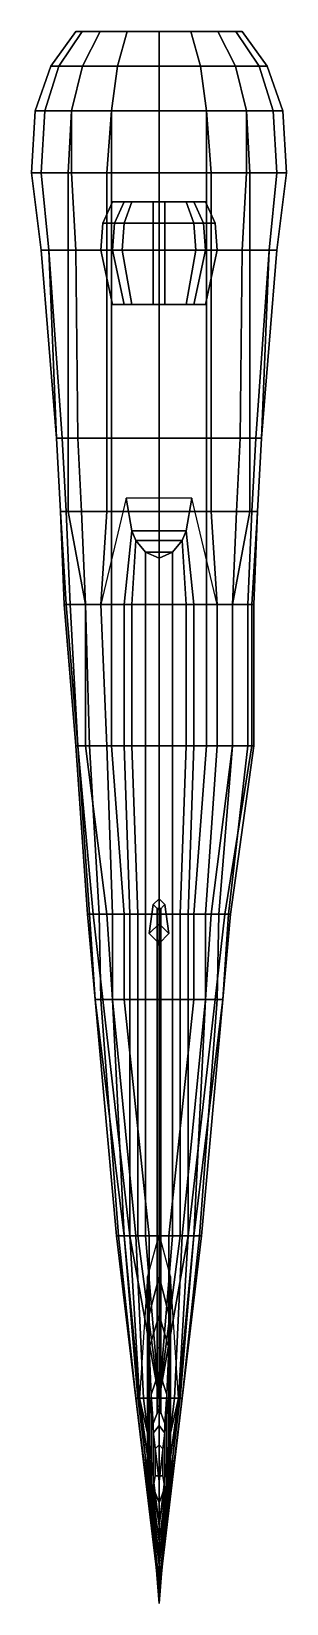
# Model space of a CAD drawing. Extents: x -0.66 to 0.66, y -4.32 to 3.8.
import ezdxf

# ---------------------------------------------------------------- set-up
doc = ezdxf.new("R2010")
doc.units = 0
doc.layers.get('0').update_dxf_attribs({"linetype": 'CONTINUOUS'})

msp = doc.modelspace()

# ---------------------------------------------------------------- linework, layer by layer
for points in [[(-0.5174, 3.62, 1.5457), (-0.56, 3.62, 1.76), (-0.43, 3.8, 1.76), (-0.3973, 3.8, 1.5954)], [(-0.56, 3.62, 1.76), (-0.5174, 3.62, 1.9743), (-0.3973, 3.8, 1.9246), (-0.43, 3.8, 1.76)], [(-0.396, 3.62, 1.364), (-0.5174, 3.62, 1.5457), (-0.3973, 3.8, 1.5954), (-0.3041, 3.8, 1.4559)], [(-0.5174, 3.62, 1.9743), (-0.396, 3.62, 2.156), (-0.3041, 3.8, 2.0641), (-0.3973, 3.8, 1.9246)], [(-0.3973, 3.8, 1.9246), (0.43, 3.8, 1.76), (0.3973, 3.8, 1.5954), (-0.43, 3.8, 1.76)], [(-0.43, 3.8, 1.76), (0.3973, 3.8, 1.5954), (0.3041, 3.8, 1.4559), (-0.3973, 3.8, 1.5954)], [(-0.3041, 3.8, 2.0641), (0.3973, 3.8, 1.9246), (0.43, 3.8, 1.76), (-0.3973, 3.8, 1.9246)], [(-0.3973, 3.8, 1.5954), (0.3041, 3.8, 1.4559), (0.1646, 3.8, 1.3627), (-0.3041, 3.8, 1.4559)], [(-0.2143, 3.62, 1.2426), (-0.396, 3.62, 1.364), (-0.3041, 3.8, 1.4559), (-0.1646, 3.8, 1.3627)], [(-0.396, 3.62, 2.156), (-0.2143, 3.62, 2.2774), (-0.1646, 3.8, 2.1573), (-0.3041, 3.8, 2.0641)], [(-0.1646, 3.8, 2.1573), (0.3041, 3.8, 2.0641), (0.3973, 3.8, 1.9246), (-0.3041, 3.8, 2.0641)], [(-0.3041, 3.8, 1.4559), (0.1646, 3.8, 1.3627), (0, 3.8, 1.33), (-0.1646, 3.8, 1.3627)], [(0, 3.62, 1.2), (-0.2143, 3.62, 1.2426), (-0.1646, 3.8, 1.3627), (0, 3.8, 1.33)], [(-0.2143, 3.62, 2.2774), (0, 3.62, 2.32), (0, 3.8, 2.19), (-0.1646, 3.8, 2.1573)], [(0, 3.8, 2.19), (0.1646, 3.8, 2.1573), (0.3041, 3.8, 2.0641), (-0.1646, 3.8, 2.1573)], [(0.2143, 3.62, 1.2426), (0, 3.62, 1.2), (0, 3.8, 1.33), (0.1646, 3.8, 1.3627)], [(0, 3.62, 2.32), (0.2143, 3.62, 2.2774), (0.1646, 3.8, 2.1573), (0, 3.8, 2.19)], [(0.396, 3.62, 1.364), (0.2143, 3.62, 1.2426), (0.1646, 3.8, 1.3627), (0.3041, 3.8, 1.4559)], [(0.2143, 3.62, 2.2774), (0.396, 3.62, 2.156), (0.3041, 3.8, 2.0641), (0.1646, 3.8, 2.1573)], [(0.5174, 3.62, 1.5457), (0.396, 3.62, 1.364), (0.3041, 3.8, 1.4559), (0.3973, 3.8, 1.5954)], [(0.396, 3.62, 2.156), (0.5174, 3.62, 1.9743), (0.3973, 3.8, 1.9246), (0.3041, 3.8, 2.0641)], [(0.56, 3.62, 1.76), (0.5174, 3.62, 1.5457), (0.3973, 3.8, 1.5954), (0.43, 3.8, 1.76)], [(0.5174, 3.62, 1.9743), (0.56, 3.62, 1.76), (0.43, 3.8, 1.76), (0.3973, 3.8, 1.9246)], [(-0.5174, 3.62, 1.9743), (-0.56, 3.62, 1.76), (-0.64, 3.39, 1.76), (-0.5913, 3.39, 2.0049)], [(-0.56, 3.62, 1.76), (-0.5174, 3.62, 1.5457), (-0.5913, 3.39, 1.5151), (-0.64, 3.39, 1.76)], [(-0.396, 3.62, 2.156), (-0.5174, 3.62, 1.9743), (-0.5913, 3.39, 2.0049), (-0.4525, 3.39, 2.2125)], [(-0.5174, 3.62, 1.5457), (-0.396, 3.62, 1.364), (-0.4525, 3.39, 1.3075), (-0.5913, 3.39, 1.5151)], [(-0.2143, 3.62, 2.2774), (-0.396, 3.62, 2.156), (-0.4525, 3.39, 2.2125), (-0.2449, 3.39, 2.3513)], [(-0.396, 3.62, 1.364), (-0.2143, 3.62, 1.2426), (-0.2449, 3.39, 1.1687), (-0.4525, 3.39, 1.3075)], [(0, 3.62, 2.32), (-0.2143, 3.62, 2.2774), (-0.2449, 3.39, 2.3513), (0, 3.39, 2.4)], [(-0.2143, 3.62, 1.2426), (0, 3.62, 1.2), (0, 3.39, 1.12), (-0.2449, 3.39, 1.1687)], [(0.2143, 3.62, 2.2774), (0, 3.62, 2.32), (0, 3.39, 2.4), (0.2449, 3.39, 2.3513)], [(0, 3.62, 1.2), (0.2143, 3.62, 1.2426), (0.2449, 3.39, 1.1687), (0, 3.39, 1.12)], [(0.396, 3.62, 2.156), (0.2143, 3.62, 2.2774), (0.2449, 3.39, 2.3513), (0.4525, 3.39, 2.2125)], [(0.2143, 3.62, 1.2426), (0.396, 3.62, 1.364), (0.4525, 3.39, 1.3075), (0.2449, 3.39, 1.1687)], [(0.5174, 3.62, 1.9743), (0.396, 3.62, 2.156), (0.4525, 3.39, 2.2125), (0.5913, 3.39, 2.0049)], [(0.396, 3.62, 1.364), (0.5174, 3.62, 1.5457), (0.5913, 3.39, 1.5151), (0.4525, 3.39, 1.3075)], [(0.56, 3.62, 1.76), (0.5174, 3.62, 1.9743), (0.5913, 3.39, 2.0049), (0.64, 3.39, 1.76)], [(0.5174, 3.62, 1.5457), (0.56, 3.62, 1.76), (0.64, 3.39, 1.76), (0.5913, 3.39, 1.5151)], [(-0.64, 3.39, 1.76), (-0.5913, 3.39, 1.5151), (-0.61, 3.07, 1.5351), (-0.66, 3.07, 1.78)], [(-0.5913, 3.39, 2.0049), (-0.64, 3.39, 1.76), (-0.66, 3.07, 1.78), (-0.61, 3.07, 2.0249)], [(-0.4525, 3.39, 2.2125), (-0.5913, 3.39, 2.0049), (-0.61, 3.07, 2.0249), (-0.4525, 3.07, 2.26)], [(-0.5913, 3.39, 1.5151), (-0.4525, 3.39, 1.3075), (-0.47, 3.07, 1.3275), (-0.61, 3.07, 1.5351)], [(-0.4525, 3.39, 1.3075), (-0.2449, 3.39, 1.1687), (-0.2449, 3.07, 1.18), (-0.47, 3.07, 1.3275)], [(-0.2449, 3.39, 2.3513), (-0.4525, 3.39, 2.2125), (-0.4525, 3.07, 2.26), (-0.27, 3.07, 2.38)], [(0, 3.39, 2.4), (-0.2449, 3.39, 2.3513), (-0.27, 3.07, 2.38), (0, 3.07, 2.44)], [(-0.2449, 3.39, 1.1687), (0, 3.39, 1.12), (0, 3.07, 1.12), (-0.2449, 3.07, 1.18)], [(0.2449, 3.07, 1.18), (0, 3.07, 1.12), (0, 3.39, 1.12), (0.2449, 3.39, 1.1687)], [(0, 3.07, 2.44), (0.27, 3.07, 2.38), (0.2449, 3.39, 2.3513), (0, 3.39, 2.4)], [(0.47, 3.07, 1.3275), (0.2449, 3.07, 1.18), (0.2449, 3.39, 1.1687), (0.4525, 3.39, 1.3075)], [(0.27, 3.07, 2.38), (0.4525, 3.07, 2.26), (0.4525, 3.39, 2.2125), (0.2449, 3.39, 2.3513)], [(0.61, 3.07, 1.5351), (0.47, 3.07, 1.3275), (0.4525, 3.39, 1.3075), (0.5913, 3.39, 1.5151)], [(0.4525, 3.07, 2.26), (0.61, 3.07, 2.0249), (0.5913, 3.39, 2.0049), (0.4525, 3.39, 2.2125)], [(0.61, 3.07, 2.0249), (0.66, 3.07, 1.78), (0.64, 3.39, 1.76), (0.5913, 3.39, 2.0049)], [(0.66, 3.07, 1.78), (0.61, 3.07, 1.5351), (0.5913, 3.39, 1.5151), (0.64, 3.39, 1.76)], [(-0.66, 3.07, 1.78), (-0.61, 3.07, 1.5351), (-0.57, 2.67, 1.5351), (-0.61, 2.67, 1.79)], [(-0.61, 3.07, 2.0249), (-0.66, 3.07, 1.78), (-0.61, 2.67, 1.79), (-0.57, 2.67, 2.0249)], [(-0.4525, 3.07, 2.26), (-0.61, 3.07, 2.0249), (-0.57, 2.67, 2.0249), (-0.43, 2.67, 2.26)], [(-0.61, 3.07, 1.5351), (-0.47, 3.07, 1.3275), (-0.47, 2.67, 1.3275), (-0.57, 2.67, 1.5351)], [(-0.47, 3.07, 1.3275), (-0.2449, 3.07, 1.18), (-0.2449, 2.67, 1.18), (-0.47, 2.67, 1.3275)], [(-0.27, 3.07, 2.38), (-0.4525, 3.07, 2.26), (-0.43, 2.67, 2.26), (-0.27, 2.67, 2.38)], [(0, 3.07, 2.44), (-0.27, 3.07, 2.38), (-0.27, 2.67, 2.38), (0, 2.67, 2.44)], [(-0.2449, 3.07, 1.18), (0, 3.07, 1.12), (0, 2.67, 1.12), (-0.2449, 2.67, 1.18)], [(0.2449, 2.67, 1.18), (0, 2.67, 1.12), (0, 3.07, 1.12), (0.2449, 3.07, 1.18)], [(0, 2.67, 2.44), (0.27, 2.67, 2.38), (0.27, 3.07, 2.38), (0, 3.07, 2.44)], [(0.47, 2.67, 1.3275), (0.2449, 2.67, 1.18), (0.2449, 3.07, 1.18), (0.47, 3.07, 1.3275)], [(0.27, 2.67, 2.38), (0.43, 2.67, 2.26), (0.4525, 3.07, 2.26), (0.27, 3.07, 2.38)], [(0.43, 2.67, 2.26), (0.57, 2.67, 2.0249), (0.61, 3.07, 2.0249), (0.4525, 3.07, 2.26)], [(0.57, 2.67, 1.5351), (0.47, 2.67, 1.3275), (0.47, 3.07, 1.3275), (0.61, 3.07, 1.5351)], [(0.57, 2.67, 2.0249), (0.61, 2.67, 1.79), (0.66, 3.07, 1.78), (0.61, 3.07, 2.0249)], [(0.61, 2.67, 1.79), (0.57, 2.67, 1.5351), (0.61, 3.07, 1.5351), (0.66, 3.07, 1.78)], [(-0.24, 2.92, 1.09), (-0.18, 2.92, 1.06), (-0.23, 2.81, 1), (-0.29, 2.81, 1.05)], [(-0.24, 2.92, 1.22), (-0.24, 2.92, 1.09), (-0.29, 2.81, 1.05), (-0.29, 2.81, 1.22)], [(0.24, 2.92, 1.22), (0.24, 2.92, 1.09), (-0.24, 2.92, 1.09), (-0.24, 2.92, 1.22)], [(0.24, 2.92, 1.09), (0.18, 2.92, 1.06), (-0.18, 2.92, 1.06), (-0.24, 2.92, 1.09)], [(-0.18, 2.92, 1.06), (-0.14, 2.92, 1.04), (-0.18, 2.81, 0.98), (-0.23, 2.81, 1)], [(-0.14, 2.92, 1.04), (-0.03, 2.92, 1.02), (-0.03, 2.81, 0.97), (-0.18, 2.81, 0.98)], [(0.18, 2.92, 1.06), (0.14, 2.92, 1.04), (-0.14, 2.92, 1.04), (-0.18, 2.92, 1.06)], [(0.14, 2.92, 1.04), (0.03, 2.92, 1.02), (-0.03, 2.92, 1.02), (-0.14, 2.92, 1.04)], [(-0.03, 2.92, 1.02), (0, 2.92, 0.99), (0, 2.81, 0.95), (-0.03, 2.81, 0.97)], [(0.03, 2.92, 1.02), (0, 2.92, 0.99), (0, 2.92, 0.99), (-0.03, 2.92, 1.02)], [(0.03, 2.81, 0.97), (0, 2.81, 0.95), (0, 2.92, 0.99), (0.03, 2.92, 1.02)], [(0.18, 2.81, 0.98), (0.03, 2.81, 0.97), (0.03, 2.92, 1.02), (0.14, 2.92, 1.04)], [(0.23, 2.81, 1), (0.18, 2.81, 0.98), (0.14, 2.92, 1.04), (0.18, 2.92, 1.06)], [(0.29, 2.81, 1.05), (0.23, 2.81, 1), (0.18, 2.92, 1.06), (0.24, 2.92, 1.09)], [(0.29, 2.81, 1.22), (0.29, 2.81, 1.05), (0.24, 2.92, 1.09), (0.24, 2.92, 1.22)], [(-0.29, 2.81, 1.05), (-0.23, 2.81, 1), (-0.24, 2.67, 0.98), (-0.3, 2.67, 1.05)], [(-0.29, 2.81, 1.22), (-0.29, 2.81, 1.05), (-0.3, 2.67, 1.05), (-0.3, 2.67, 1.22)], [(-0.23, 2.81, 1), (-0.18, 2.81, 0.98), (-0.19, 2.67, 0.96), (-0.24, 2.67, 0.98)], [(-0.18, 2.81, 0.98), (-0.03, 2.81, 0.97), (-0.03, 2.67, 0.95), (-0.19, 2.67, 0.96)], [(-0.03, 2.81, 0.97), (0, 2.81, 0.95), (0, 2.67, 0.93), (-0.03, 2.67, 0.95)], [(0.03, 2.67, 0.95), (0, 2.67, 0.93), (0, 2.81, 0.95), (0.03, 2.81, 0.97)], [(0.19, 2.67, 0.96), (0.03, 2.67, 0.95), (0.03, 2.81, 0.97), (0.18, 2.81, 0.98)], [(0.24, 2.67, 0.98), (0.19, 2.67, 0.96), (0.18, 2.81, 0.98), (0.23, 2.81, 1)], [(0.3, 2.67, 1.05), (0.24, 2.67, 0.98), (0.23, 2.81, 1), (0.29, 2.81, 1.05)], [(0.3, 2.67, 1.22), (0.3, 2.67, 1.05), (0.29, 2.81, 1.05), (0.29, 2.81, 1.22)], [(-0.61, 2.67, 1.79), (-0.57, 2.67, 1.5351), (-0.53, 1.7, 1.5351), (-0.53, 1.7, 1.79)], [(-0.57, 2.67, 2.0249), (-0.61, 2.67, 1.79), (-0.53, 1.7, 1.79), (-0.5, 1.7, 2.0249)], [(-0.43, 2.67, 2.26), (-0.57, 2.67, 2.0249), (-0.5, 1.7, 2.0249), (-0.42, 1.7, 2.26)], [(-0.57, 2.67, 1.5351), (-0.47, 2.67, 1.3275), (-0.47, 1.7, 1.3275), (-0.53, 1.7, 1.5351)], [(-0.47, 2.67, 1.3275), (-0.2449, 2.67, 1.18), (-0.2449, 1.7, 1.15), (-0.47, 1.7, 1.3275)], [(-0.27, 2.67, 2.38), (-0.43, 2.67, 2.26), (-0.42, 1.7, 2.26), (-0.27, 1.7, 2.38)], [(-0.3, 2.67, 1.05), (-0.24, 2.67, 0.98), (-0.18, 2.39, 1.01), (-0.24, 2.39, 1.05)], [(-0.3, 2.67, 1.22), (-0.3, 2.67, 1.05), (-0.24, 2.39, 1.05), (-0.24, 2.39, 1.22)], [(0, 2.67, 2.44), (-0.27, 2.67, 2.38), (-0.27, 1.7, 2.38), (0, 1.7, 2.44)], [(-0.2449, 2.67, 1.18), (0, 2.67, 1.12), (0, 1.7, 1.15), (-0.2449, 1.7, 1.15)], [(-0.24, 2.67, 0.98), (-0.19, 2.67, 0.96), (-0.14, 2.39, 0.99), (-0.18, 2.39, 1.01)], [(-0.19, 2.67, 0.96), (-0.03, 2.67, 0.95), (-0.03, 2.39, 0.97), (-0.14, 2.39, 0.99)], [(-0.03, 2.67, 0.95), (0, 2.67, 0.93), (0, 2.39, 0.96), (-0.03, 2.39, 0.97)], [(0.03, 2.39, 0.97), (0, 2.39, 0.96), (0, 2.67, 0.93), (0.03, 2.67, 0.95)], [(0.2449, 1.7, 1.15), (0, 1.7, 1.15), (0, 2.67, 1.12), (0.2449, 2.67, 1.18)], [(0, 1.7, 2.44), (0.27, 1.7, 2.38), (0.27, 2.67, 2.38), (0, 2.67, 2.44)], [(0.14, 2.39, 0.99), (0.03, 2.39, 0.97), (0.03, 2.67, 0.95), (0.19, 2.67, 0.96)], [(0.18, 2.39, 1.01), (0.14, 2.39, 0.99), (0.19, 2.67, 0.96), (0.24, 2.67, 0.98)], [(0.24, 2.39, 1.05), (0.18, 2.39, 1.01), (0.24, 2.67, 0.98), (0.3, 2.67, 1.05)], [(0.24, 2.39, 1.22), (0.24, 2.39, 1.05), (0.3, 2.67, 1.05), (0.3, 2.67, 1.22)], [(0.47, 1.7, 1.3275), (0.2449, 1.7, 1.15), (0.2449, 2.67, 1.18), (0.47, 2.67, 1.3275)], [(0.27, 1.7, 2.38), (0.42, 1.7, 2.26), (0.43, 2.67, 2.26), (0.27, 2.67, 2.38)], [(0.42, 1.7, 2.26), (0.5, 1.7, 2.0249), (0.57, 2.67, 2.0249), (0.43, 2.67, 2.26)], [(0.53, 1.7, 1.5351), (0.47, 1.7, 1.3275), (0.47, 2.67, 1.3275), (0.57, 2.67, 1.5351)], [(0.5, 1.7, 2.0249), (0.53, 1.7, 1.79), (0.61, 2.67, 1.79), (0.57, 2.67, 2.0249)], [(0.53, 1.7, 1.79), (0.53, 1.7, 1.5351), (0.57, 2.67, 1.5351), (0.61, 2.67, 1.79)], [(-0.24, 2.39, 1.22), (-0.24, 2.39, 1.05), (0.24, 2.39, 1.05), (0.24, 2.39, 1.22)], [(-0.24, 2.39, 1.05), (-0.18, 2.39, 1.01), (0.18, 2.39, 1.01), (0.24, 2.39, 1.05)], [(-0.18, 2.39, 1.01), (-0.14, 2.39, 0.99), (0.14, 2.39, 0.99), (0.18, 2.39, 1.01)], [(-0.14, 2.39, 0.99), (-0.03, 2.39, 0.97), (0.03, 2.39, 0.97), (0.14, 2.39, 0.99)], [(-0.03, 2.39, 0.97), (0, 2.39, 0.96), (0, 2.39, 0.96), (0.03, 2.39, 0.97)], [(-0.53, 1.7, 1.79), (-0.53, 1.7, 1.5351), (-0.51, 1.32, 1.5351), (-0.51, 1.32, 1.79)], [(-0.53, 1.7, 1.5351), (-0.47, 1.7, 1.3275), (-0.47, 1.32, 1.3275), (-0.51, 1.32, 1.5351)], [(-0.5, 1.7, 2.0249), (-0.53, 1.7, 1.79), (-0.51, 1.32, 1.79), (-0.48, 1.32, 2.0249)], [(-0.42, 1.7, 2.26), (-0.5, 1.7, 2.0249), (-0.48, 1.32, 2.0249), (-0.4, 1.32, 2.25)], [(-0.47, 1.7, 1.3275), (-0.2449, 1.7, 1.15), (-0.2449, 1.32, 1.16), (-0.47, 1.32, 1.3275)], [(-0.27, 1.7, 2.38), (-0.42, 1.7, 2.26), (-0.4, 1.32, 2.25), (-0.27, 1.32, 2.38)], [(0, 1.7, 2.44), (-0.27, 1.7, 2.38), (-0.27, 1.32, 2.38), (0, 1.32, 2.44)], [(-0.2449, 1.7, 1.15), (0, 1.7, 1.15), (0, 1.32, 1.15), (-0.2449, 1.32, 1.16)], [(0.2449, 1.32, 1.16), (0, 1.32, 1.15), (0, 1.7, 1.15), (0.2449, 1.7, 1.15)], [(0, 1.32, 2.44), (0.27, 1.32, 2.38), (0.27, 1.7, 2.38), (0, 1.7, 2.44)], [(0.47, 1.32, 1.3275), (0.2449, 1.32, 1.16), (0.2449, 1.7, 1.15), (0.47, 1.7, 1.3275)], [(0.27, 1.32, 2.38), (0.4, 1.32, 2.25), (0.42, 1.7, 2.26), (0.27, 1.7, 2.38)], [(0.4, 1.32, 2.25), (0.48, 1.32, 2.0249), (0.5, 1.7, 2.0249), (0.42, 1.7, 2.26)], [(0.51, 1.32, 1.5351), (0.47, 1.32, 1.3275), (0.47, 1.7, 1.3275), (0.53, 1.7, 1.5351)], [(0.48, 1.32, 2.0249), (0.51, 1.32, 1.79), (0.53, 1.7, 1.79), (0.5, 1.7, 2.0249)], [(0.51, 1.32, 1.79), (0.51, 1.32, 1.5351), (0.53, 1.7, 1.5351), (0.53, 1.7, 1.79)], [(-0.14, 1.22, 2.51), (-0.17, 1.39, 2.36), (-0.3, 0.84, 2.36), (-0.18, 0.84, 2.6)], [(0.14, 1.22, 2.51), (0.17, 1.39, 2.36), (-0.17, 1.39, 2.36), (-0.14, 1.22, 2.51)], [(0.18, 0.84, 2.6), (0.3, 0.84, 2.36), (0.17, 1.39, 2.36), (0.14, 1.22, 2.51)], [(-0.51, 1.32, 1.79), (-0.51, 1.32, 1.5351), (-0.48, 0.84, 1.5151), (-0.49, 0.84, 1.77)], [(-0.51, 1.32, 1.5351), (-0.47, 1.32, 1.3275), (-0.38, 0.84, 1.3075), (-0.48, 0.84, 1.5151)], [(-0.48, 1.32, 2.0249), (-0.51, 1.32, 1.79), (-0.49, 0.84, 1.77), (-0.46, 0.84, 2.04)], [(-0.4, 1.32, 2.25), (-0.48, 1.32, 2.0249), (-0.46, 0.84, 2.04), (-0.38, 0.84, 2.22)], [(-0.47, 1.32, 1.3275), (-0.2449, 1.32, 1.16), (-0.2449, 0.84, 1.16), (-0.38, 0.84, 1.3075)], [(-0.27, 1.32, 2.38), (-0.4, 1.32, 2.25), (-0.38, 0.84, 2.22), (-0.3, 0.84, 2.36)], [(0, 1.32, 2.44), (-0.27, 1.32, 2.38), (-0.3, 0.84, 2.36), (0, 0.84, 2.42)], [(-0.2449, 1.32, 1.16), (0, 1.32, 1.15), (0, 0.84, 1.15), (-0.2449, 0.84, 1.16)], [(0.2449, 0.84, 1.16), (0, 0.84, 1.15), (0, 1.32, 1.15), (0.2449, 1.32, 1.16)], [(0, 0.84, 2.42), (0.3, 0.84, 2.36), (0.27, 1.32, 2.38), (0, 1.32, 2.44)], [(0.38, 0.84, 1.3075), (0.2449, 0.84, 1.16), (0.2449, 1.32, 1.16), (0.47, 1.32, 1.3275)], [(0.3, 0.84, 2.36), (0.38, 0.84, 2.22), (0.4, 1.32, 2.25), (0.27, 1.32, 2.38)], [(0.48, 0.84, 1.5151), (0.38, 0.84, 1.3075), (0.47, 1.32, 1.3275), (0.51, 1.32, 1.5351)], [(0.38, 0.84, 2.22), (0.46, 0.84, 2.04), (0.48, 1.32, 2.0249), (0.4, 1.32, 2.25)], [(0.46, 0.84, 2.04), (0.49, 0.84, 1.77), (0.51, 1.32, 1.79), (0.48, 1.32, 2.0249)], [(0.49, 0.84, 1.77), (0.48, 0.84, 1.5151), (0.51, 1.32, 1.5351), (0.51, 1.32, 1.79)], [(-0.12, 1.17, 2.55), (-0.14, 1.22, 2.51), (-0.18, 0.84, 2.6), (-0.14, 0.84, 2.65)], [(0.12, 1.17, 2.55), (0.14, 1.22, 2.51), (-0.14, 1.22, 2.51), (-0.12, 1.17, 2.55)], [(0.14, 0.84, 2.65), (0.18, 0.84, 2.6), (0.14, 1.22, 2.51), (0.12, 1.17, 2.55)], [(-0.07, 1.11, 2.6), (-0.12, 1.17, 2.55), (-0.14, 0.84, 2.65), (-0.07, 0.84, 2.69)], [(0.07, 1.11, 2.6), (0.12, 1.17, 2.55), (-0.12, 1.17, 2.55), (-0.07, 1.11, 2.6)], [(0.07, 0.84, 2.69), (0.14, 0.84, 2.65), (0.12, 1.17, 2.55), (0.07, 1.11, 2.6)], [(0, 1.08, 2.63), (-0.07, 1.11, 2.6), (-0.07, 0.84, 2.69), (0, 0.84, 2.7)], [(0, 1.08, 2.63), (0.07, 1.11, 2.6), (-0.07, 1.11, 2.6), (0, 1.08, 2.63)], [(0, 0.84, 2.7), (0.07, 0.84, 2.69), (0.07, 1.11, 2.6), (0, 1.08, 2.63)], [(-0.49, 0.84, 1.77), (-0.48, 0.84, 1.5151), (-0.42, 0.11, 1.5151), (-0.43, 0.11, 1.77)], [(-0.46, 0.84, 2.04), (-0.49, 0.84, 1.77), (-0.43, 0.11, 1.77), (-0.42, 0.11, 2)], [(-0.48, 0.84, 1.5151), (-0.38, 0.84, 1.3075), (-0.38, 0.11, 1.3075), (-0.42, 0.11, 1.5151)], [(-0.38, 0.84, 2.22), (-0.46, 0.84, 2.04), (-0.42, 0.11, 2), (-0.36, 0.11, 2.2)], [(-0.38, 0.84, 1.3075), (-0.2449, 0.84, 1.16), (-0.2449, 0.11, 1.21), (-0.38, 0.11, 1.3075)], [(-0.3, 0.84, 2.36), (-0.38, 0.84, 2.22), (-0.36, 0.11, 2.2), (-0.27, 0.11, 2.36)], [(-0.18, 0.84, 2.6), (-0.3, 0.84, 2.36), (-0.27, 0.11, 2.36), (-0.18, 0.11, 2.6)], [(-0.2449, 0.84, 1.16), (0, 0.84, 1.15), (0, 0.11, 1.16), (-0.2449, 0.11, 1.21)], [(-0.14, 0.84, 2.65), (-0.18, 0.84, 2.6), (-0.18, 0.11, 2.6), (-0.14, 0.11, 2.65)], [(-0.07, 0.84, 2.69), (-0.14, 0.84, 2.65), (-0.14, 0.11, 2.65), (-0.07, 0.11, 2.69)], [(0, 0.84, 2.7), (-0.07, 0.84, 2.69), (-0.07, 0.11, 2.69), (0, 0.11, 2.7)], [(0.2449, 0.11, 1.16), (0, 0.11, 1.16), (0, 0.84, 1.15), (0.2449, 0.84, 1.16)], [(0, 0.11, 2.7), (0.07, 0.11, 2.69), (0.07, 0.84, 2.69), (0, 0.84, 2.7)], [(0.07, 0.11, 2.69), (0.14, 0.11, 2.65), (0.14, 0.84, 2.65), (0.07, 0.84, 2.69)], [(0.14, 0.11, 2.65), (0.18, 0.11, 2.6), (0.18, 0.84, 2.6), (0.14, 0.84, 2.65)], [(0.18, 0.11, 2.6), (0.3, 0.11, 2.36), (0.3, 0.84, 2.36), (0.18, 0.84, 2.6)], [(0.38, 0.11, 1.3075), (0.2449, 0.11, 1.16), (0.2449, 0.84, 1.16), (0.38, 0.84, 1.3075)], [(0.3, 0.11, 2.36), (0.38, 0.11, 2.22), (0.38, 0.84, 2.22), (0.3, 0.84, 2.36)], [(0.38, 0.11, 2.22), (0.46, 0.11, 2.04), (0.46, 0.84, 2.04), (0.38, 0.84, 2.22)], [(0.48, 0.11, 1.5151), (0.38, 0.11, 1.3075), (0.38, 0.84, 1.3075), (0.48, 0.84, 1.5151)], [(0.46, 0.11, 2.04), (0.49, 0.11, 1.77), (0.49, 0.84, 1.77), (0.46, 0.84, 2.04)], [(0.49, 0.11, 1.77), (0.48, 0.11, 1.5151), (0.48, 0.84, 1.5151), (0.49, 0.84, 1.77)], [(-0.43, 0.11, 1.77), (-0.42, 0.11, 1.5151), (-0.34, -0.76, 1.51), (-0.37, -0.76, 1.7)], [(-0.42, 0.11, 2), (-0.43, 0.11, 1.77), (-0.37, -0.76, 1.7), (-0.36, -0.76, 2.03)], [(-0.36, 0.11, 2.2), (-0.42, 0.11, 2), (-0.36, -0.76, 2.03), (-0.31, -0.76, 2.23)], [(-0.42, 0.11, 1.5151), (-0.38, 0.11, 1.3075), (-0.27, -0.76, 1.35), (-0.34, -0.76, 1.51)], [(-0.38, 0.11, 1.3075), (-0.2449, 0.11, 1.21), (-0.18, -0.76, 1.28), (-0.27, -0.76, 1.35)], [(-0.27, 0.11, 2.36), (-0.36, 0.11, 2.2), (-0.31, -0.76, 2.23), (-0.24, -0.76, 2.39)], [(-0.18, 0.11, 2.6), (-0.27, 0.11, 2.36), (-0.24, -0.76, 2.39), (-0.15, -0.76, 2.51)], [(-0.2449, 0.11, 1.21), (0, 0.11, 1.16), (0, -0.76, 1.24), (-0.18, -0.76, 1.28)], [(-0.14, 0.11, 2.65), (-0.18, 0.11, 2.6), (-0.15, -0.76, 2.51), (-0.11, -0.76, 2.53)], [(-0.07, 0.11, 2.69), (-0.14, 0.11, 2.65), (-0.11, -0.76, 2.53), (-0.07, -0.76, 2.56)], [(0, 0.11, 2.7), (-0.07, 0.11, 2.69), (-0.07, -0.76, 2.56), (0, -0.76, 2.57)], [(0.18, -0.76, 1.28), (0, -0.76, 1.24), (0, 0.11, 1.16), (0.2449, 0.11, 1.16)], [(0, -0.76, 2.57), (0.07, -0.76, 2.56), (0.07, 0.11, 2.69), (0, 0.11, 2.7)], [(0.07, -0.76, 2.56), (0.11, -0.76, 2.53), (0.14, 0.11, 2.65), (0.07, 0.11, 2.69)], [(0.11, -0.76, 2.53), (0.15, -0.76, 2.51), (0.18, 0.11, 2.6), (0.14, 0.11, 2.65)], [(0.15, -0.76, 2.51), (0.24, -0.76, 2.39), (0.3, 0.11, 2.36), (0.18, 0.11, 2.6)], [(0.27, -0.76, 1.35), (0.18, -0.76, 1.28), (0.2449, 0.11, 1.16), (0.38, 0.11, 1.3075)], [(0.24, -0.76, 2.39), (0.31, -0.76, 2.23), (0.38, 0.11, 2.22), (0.3, 0.11, 2.36)], [(0.34, -0.76, 1.51), (0.27, -0.76, 1.35), (0.38, 0.11, 1.3075), (0.48, 0.11, 1.5151)], [(0.31, -0.76, 2.23), (0.36, -0.76, 2.03), (0.46, 0.11, 2.04), (0.38, 0.11, 2.22)], [(0.37, -0.76, 1.7), (0.34, -0.76, 1.51), (0.48, 0.11, 1.5151), (0.49, 0.11, 1.77)], [(0.36, -0.76, 2.03), (0.37, -0.76, 1.7), (0.49, 0.11, 1.77), (0.46, 0.11, 2.04)], [(0, -0.81, 2.56), (-0.05, -0.86, 2.56), (-0.03, -0.71, 3.3), (0, -0.68, 3.3)], [(-0.05, -0.86, 2.56), (0, -0.91, 2.56), (0, -0.74, 3.3), (-0.03, -0.71, 3.3)], [(-0.03, -0.71, 3.3), (0, -0.74, 3.3), (0.03, -0.71, 3.3), (0, -0.68, 3.3)], [(0, -0.73, 3.3), (-0.01, -0.73, 3.29), (-0.01, -3.3, 3.39), (0, -3.3, 3.4)], [(-0.01, -0.73, 3.29), (0, -0.74, 3.28), (0, -3.3, 3.38), (-0.01, -3.3, 3.39)], [(0.05, -0.86, 2.56), (0, -0.81, 2.56), (0, -0.68, 3.3), (0.03, -0.71, 3.3)], [(0, -0.91, 2.56), (0.05, -0.86, 2.56), (0.03, -0.71, 3.3), (0, -0.74, 3.3)], [(0.01, -0.73, 3.29), (0, -0.73, 3.3), (0, -3.3, 3.4), (0.01, -3.3, 3.39)], [(0, -0.74, 3.28), (0.01, -0.73, 3.29), (0.01, -3.3, 3.39), (0, -3.3, 3.38)], [(-0.37, -0.76, 1.7), (-0.34, -0.76, 1.51), (-0.29, -1.2, 1.51), (-0.33, -1.2, 1.7)], [(-0.36, -0.76, 2.03), (-0.37, -0.76, 1.7), (-0.33, -1.2, 1.7), (-0.33, -1.2, 1.93)], [(-0.31, -0.76, 2.23), (-0.36, -0.76, 2.03), (-0.33, -1.2, 1.93), (-0.3, -1.2, 2.16)], [(-0.34, -0.76, 1.51), (-0.27, -0.76, 1.35), (-0.24, -1.2, 1.42), (-0.29, -1.2, 1.51)], [(-0.24, -0.76, 2.39), (-0.31, -0.76, 2.23), (-0.3, -1.2, 2.16), (-0.24, -1.2, 2.33)], [(-0.27, -0.76, 1.35), (-0.18, -0.76, 1.28), (-0.18, -1.2, 1.36), (-0.24, -1.2, 1.42)], [(-0.15, -0.76, 2.51), (-0.24, -0.76, 2.39), (-0.24, -1.2, 2.33), (-0.15, -1.2, 2.48)], [(-0.18, -0.76, 1.28), (0, -0.76, 1.24), (0, -1.2, 1.31), (-0.18, -1.2, 1.36)], [(-0.11, -0.76, 2.53), (-0.15, -0.76, 2.51), (-0.15, -1.2, 2.48), (-0.11, -1.2, 2.52)], [(-0.07, -0.76, 2.56), (-0.11, -0.76, 2.53), (-0.11, -1.2, 2.52), (-0.07, -1.2, 2.55)], [(0, -0.76, 2.57), (-0.07, -0.76, 2.56), (-0.07, -1.2, 2.55), (0, -1.2, 2.57)], [(0.18, -1.2, 1.36), (0, -1.2, 1.31), (0, -0.76, 1.24), (0.18, -0.76, 1.28)], [(0, -1.2, 2.57), (0.07, -1.2, 2.55), (0.07, -0.76, 2.56), (0, -0.76, 2.57)], [(0.07, -1.2, 2.55), (0.11, -1.2, 2.52), (0.11, -0.76, 2.53), (0.07, -0.76, 2.56)], [(0.11, -1.2, 2.52), (0.15, -1.2, 2.48), (0.15, -0.76, 2.51), (0.11, -0.76, 2.53)], [(0.15, -1.2, 2.48), (0.24, -1.2, 2.33), (0.24, -0.76, 2.39), (0.15, -0.76, 2.51)], [(0.24, -1.2, 1.42), (0.18, -1.2, 1.36), (0.18, -0.76, 1.28), (0.27, -0.76, 1.35)], [(0.29, -1.2, 1.51), (0.24, -1.2, 1.42), (0.27, -0.76, 1.35), (0.34, -0.76, 1.51)], [(0.24, -1.2, 2.33), (0.3, -1.2, 2.16), (0.31, -0.76, 2.23), (0.24, -0.76, 2.39)], [(0.33, -1.2, 1.7), (0.29, -1.2, 1.51), (0.34, -0.76, 1.51), (0.37, -0.76, 1.7)], [(0.3, -1.2, 2.16), (0.33, -1.2, 1.93), (0.36, -0.76, 2.03), (0.31, -0.76, 2.23)], [(0.33, -1.2, 1.93), (0.33, -1.2, 1.7), (0.37, -0.76, 1.7), (0.36, -0.76, 2.03)], [(0, -0.9, 2.5787), (-0.01, -0.89, 2.57), (-0.01, -3, 3.38), (0, -3, 3.39)], [(-0.01, -0.89, 2.57), (0, -0.93, 2.5613), (0, -3, 3.37), (-0.01, -3, 3.38)], [(0.01, -0.89, 2.57), (0, -0.9, 2.5787), (0, -3, 3.39), (0.01, -3, 3.38)], [(0, -0.93, 2.5613), (0.01, -0.89, 2.57), (0.01, -3, 3.38), (0, -3, 3.37)], [(-0.3, -1.2, 2.16), (-0.33, -1.2, 1.93), (-0.22, -2.42, 1.85), (-0.21, -2.42, 2.06)], [(-0.33, -1.2, 1.7), (-0.29, -1.2, 1.51), (-0.15, -2.42, 1.65), (-0.18, -2.42, 1.7)], [(-0.33, -1.2, 1.93), (-0.33, -1.2, 1.7), (-0.18, -2.42, 1.7), (-0.22, -2.42, 1.85)], [(-0.24, -1.2, 2.33), (-0.3, -1.2, 2.16), (-0.21, -2.42, 2.06), (-0.18, -2.42, 2.25)], [(-0.29, -1.2, 1.51), (-0.24, -1.2, 1.42), (-0.12, -2.42, 1.61), (-0.15, -2.42, 1.65)], [(-0.24, -1.2, 1.42), (-0.18, -1.2, 1.36), (-0.05, -2.42, 1.56), (-0.12, -2.42, 1.61)], [(-0.15, -1.2, 2.48), (-0.24, -1.2, 2.33), (-0.18, -2.42, 2.25), (-0.15, -2.42, 2.36)], [(-0.18, -1.2, 1.36), (0, -1.2, 1.31), (0, -2.42, 1.55), (-0.05, -2.42, 1.56)], [(-0.11, -1.2, 2.52), (-0.15, -1.2, 2.48), (-0.15, -2.42, 2.36), (-0.11, -2.42, 2.48)], [(-0.07, -1.2, 2.55), (-0.11, -1.2, 2.52), (-0.11, -2.42, 2.48), (-0.07, -2.42, 2.54)], [(0, -1.2, 2.57), (-0.07, -1.2, 2.55), (-0.07, -2.42, 2.54), (0, -2.42, 2.57)], [(0.05, -2.42, 1.56), (0, -2.42, 1.55), (0, -1.2, 1.31), (0.18, -1.2, 1.36)], [(0, -2.42, 2.57), (0.07, -2.42, 2.54), (0.07, -1.2, 2.55), (0, -1.2, 2.57)], [(0.12, -2.42, 1.61), (0.05, -2.42, 1.56), (0.18, -1.2, 1.36), (0.24, -1.2, 1.42)], [(0.07, -2.42, 2.54), (0.11, -2.42, 2.48), (0.11, -1.2, 2.52), (0.07, -1.2, 2.55)], [(0.11, -2.42, 2.48), (0.15, -2.42, 2.36), (0.15, -1.2, 2.48), (0.11, -1.2, 2.52)], [(0.15, -2.42, 1.65), (0.12, -2.42, 1.61), (0.24, -1.2, 1.42), (0.29, -1.2, 1.51)], [(0.18, -2.42, 1.7), (0.15, -2.42, 1.65), (0.29, -1.2, 1.51), (0.33, -1.2, 1.7)], [(0.15, -2.42, 2.36), (0.18, -2.42, 2.25), (0.24, -1.2, 2.33), (0.15, -1.2, 2.48)], [(0.22, -2.42, 1.85), (0.18, -2.42, 1.7), (0.33, -1.2, 1.7), (0.33, -1.2, 1.93)], [(0.18, -2.42, 2.25), (0.21, -2.42, 2.06), (0.3, -1.2, 2.16), (0.24, -1.2, 2.33)], [(0.21, -2.42, 2.06), (0.22, -2.42, 1.85), (0.33, -1.2, 1.93), (0.3, -1.2, 2.16)], [(-0.21, -2.42, 2.06), (-0.22, -2.42, 1.85), (-0.12, -3.26, 1.84), (-0.12, -3.26, 1.99)], [(-0.22, -2.42, 1.85), (-0.18, -2.42, 1.7), (-0.11, -3.26, 1.81), (-0.12, -3.26, 1.84)], [(-0.18, -2.42, 2.25), (-0.21, -2.42, 2.06), (-0.12, -3.26, 1.99), (-0.1, -3.26, 2.18)], [(-0.18, -2.42, 1.7), (-0.15, -2.42, 1.65), (-0.1, -3.26, 1.78), (-0.11, -3.26, 1.81)], [(-0.15, -2.42, 2.36), (-0.18, -2.42, 2.25), (-0.1, -3.26, 2.18), (0, -3.26, 2.36)], [(-0.15, -2.42, 1.65), (-0.12, -2.42, 1.61), (-0.08, -3.26, 1.76), (-0.1, -3.26, 1.78)], [(-0.11, -2.42, 2.48), (-0.15, -2.42, 2.36), (0, -3.26, 2.36), (0, -3.26, 2.48)], [(-0.12, -2.42, 1.61), (-0.05, -2.42, 1.56), (-0.05, -3.26, 1.73), (-0.08, -3.26, 1.76)], [(-0.07, -2.42, 2.54), (-0.11, -2.42, 2.48), (0, -3.26, 2.48), (0, -3.26, 2.54)], [(0, -2.42, 2.57), (-0.07, -2.42, 2.54), (0, -3.26, 2.54), (0, -3.26, 2.57)], [(0, -2.63, 2.6), (0, -2.41, 2.46), (-0.06, -2.63, 2.46), (-0.06, -2.86, 2.6)], [(-0.05, -2.42, 1.56), (0, -2.42, 1.55), (0, -3.26, 1.72), (-0.05, -3.26, 1.73)], [(0.06, -2.86, 2.6), (0.06, -2.63, 2.46), (0, -2.41, 2.46), (0, -2.63, 2.6)], [(0.05, -3.26, 1.73), (0, -3.26, 1.72), (0, -2.42, 1.55), (0.05, -2.42, 1.56)], [(0, -3.26, 2.36), (0.1, -3.26, 2.18), (0.18, -2.42, 2.25), (0.15, -2.42, 2.36)], [(0, -3.26, 2.57), (0, -3.26, 2.54), (0.07, -2.42, 2.54), (0, -2.42, 2.57)], [(0, -3.26, 2.54), (0, -3.26, 2.48), (0.11, -2.42, 2.48), (0.07, -2.42, 2.54)], [(0, -3.26, 2.48), (0, -3.26, 2.36), (0.15, -2.42, 2.36), (0.11, -2.42, 2.48)], [(0.08, -3.26, 1.76), (0.05, -3.26, 1.73), (0.05, -2.42, 1.56), (0.12, -2.42, 1.61)], [(0.1, -3.26, 1.78), (0.08, -3.26, 1.76), (0.12, -2.42, 1.61), (0.15, -2.42, 1.65)], [(0.1, -3.26, 2.18), (0.12, -3.26, 1.99), (0.21, -2.42, 2.06), (0.18, -2.42, 2.25)], [(0.11, -3.26, 1.81), (0.1, -3.26, 1.78), (0.15, -2.42, 1.65), (0.18, -2.42, 1.7)], [(0.12, -3.26, 1.84), (0.11, -3.26, 1.81), (0.18, -2.42, 1.7), (0.22, -2.42, 1.85)], [(0.12, -3.26, 1.99), (0.12, -3.26, 1.84), (0.22, -2.42, 1.85), (0.21, -2.42, 2.06)], [(-0.06, -2.63, 2.18), (-0.1, -3.26, 2.18), (-0.06, -3.44, 2.32), (-0.06, -2.63, 2.32)], [(-0.06, -2.63, 2.32), (-0.06, -3.44, 2.32), (-0.06, -3.57, 2.46), (-0.06, -2.63, 2.46)], [(0, -2.83, 2.78), (0, -2.63, 2.6), (-0.06, -2.86, 2.6), (-0.05, -3, 2.78)], [(-0.06, -2.63, 2.46), (-0.06, -3.57, 2.46), (-0.06, -3.66, 2.6), (-0.06, -2.86, 2.6)], [(0.05, -3, 2.78), (0.06, -2.86, 2.6), (0, -2.63, 2.6), (0, -2.83, 2.78)], [(0.06, -3.44, 2.32), (0.1, -3.26, 2.18), (0.06, -2.63, 2.18), (0.06, -2.63, 2.32)], [(0.06, -3.57, 2.46), (0.06, -3.44, 2.32), (0.06, -2.63, 2.32), (0.06, -2.63, 2.46)], [(0.06, -3.66, 2.6), (0.06, -3.57, 2.46), (0.06, -2.63, 2.46), (0.06, -2.86, 2.6)], [(0, -3.12, 3.05), (0, -2.83, 2.78), (-0.05, -3, 2.78), (-0.04, -3.24, 3.05)], [(0.04, -3.24, 3.05), (0.05, -3, 2.78), (0, -2.83, 2.78), (0, -3.12, 3.05)], [(-0.06, -2.86, 2.6), (-0.06, -3.66, 2.6), (-0.05, -3.71, 2.78), (-0.05, -3, 2.78)], [(0.05, -3.71, 2.78), (0.06, -3.66, 2.6), (0.06, -2.86, 2.6), (0.05, -3, 2.78)], [(-0.05, -3, 2.78), (-0.05, -3.71, 2.78), (-0.04, -3.74, 3.05), (-0.04, -3.24, 3.05)], [(0.04, -3.74, 3.05), (0.05, -3.71, 2.78), (0.05, -3, 2.78), (0.04, -3.24, 3.05)], [(0, -3.31, 3.22), (0, -3.12, 3.05), (-0.04, -3.24, 3.05), (-0.03, -3.39, 3.22)], [(0.03, -3.39, 3.22), (0.04, -3.24, 3.05), (0, -3.12, 3.05), (0, -3.31, 3.22)], [(-0.04, -3.24, 3.05), (-0.04, -3.74, 3.05), (-0.03, -3.74, 3.22), (-0.03, -3.39, 3.22)], [(0.03, -3.74, 3.22), (0.04, -3.74, 3.05), (0.04, -3.24, 3.05), (0.03, -3.39, 3.22)], [(-0.1, -3.26, 2.18), (-0.12, -3.26, 1.99), (0, -4.26, 2.09), (0, -4.29, 2.18)], [(-0.12, -3.26, 1.99), (-0.12, -3.26, 1.84), (0, -4.2, 2.02), (0, -4.26, 2.09)], [(-0.12, -3.26, 1.84), (-0.11, -3.26, 1.81), (0, -4.12, 1.96), (0, -4.2, 2.02)], [(-0.11, -3.26, 1.81), (-0.1, -3.26, 1.78), (0, -4, 1.91), (0, -4.12, 1.96)], [(-0.1, -3.26, 1.78), (-0.08, -3.26, 1.76), (0, -3.92, 1.89), (0, -4, 1.91)], [(-0.06, -3.44, 2.32), (-0.1, -3.26, 2.18), (0, -4.29, 2.18), (0, -4.32, 2.32)], [(-0.08, -3.26, 1.76), (-0.05, -3.26, 1.73), (0, -3.69, 1.82), (0, -3.92, 1.89)], [(-0.05, -3.26, 1.73), (0, -3.26, 1.72), (0, -3.46, 1.76), (0, -3.69, 1.82)], [(0, -3.4, 3.3), (0, -3.31, 3.22), (-0.03, -3.39, 3.22), (-0.03, -3.44, 3.3)], [(-0.01, -3.29, 3.41), (-0.01, -3.27, 3.17), (-0.01, -3.34, 3.17), (-0.01, -3.32, 3.41)], [(0, -4.29, 2.18), (0, -4.26, 2.09), (0.12, -3.26, 1.99), (0.1, -3.26, 2.18)], [(0, -4.12, 1.96), (0, -4, 1.91), (0.1, -3.26, 1.78), (0.11, -3.26, 1.81)], [(0, -3.92, 1.89), (0, -3.69, 1.82), (0.05, -3.26, 1.73), (0.08, -3.26, 1.76)], [(0, -3.69, 1.82), (0, -3.46, 1.76), (0, -3.26, 1.72), (0.05, -3.26, 1.73)], [(0, -4, 1.91), (0, -3.92, 1.89), (0.08, -3.26, 1.76), (0.1, -3.26, 1.78)], [(0, -4.26, 2.09), (0, -4.2, 2.02), (0.12, -3.26, 1.84), (0.12, -3.26, 1.99)], [(0, -4.2, 2.02), (0, -4.12, 1.96), (0.11, -3.26, 1.81), (0.12, -3.26, 1.84)], [(0, -4.32, 2.32), (0, -4.29, 2.18), (0.1, -3.26, 2.18), (0.06, -3.44, 2.32)], [(0.03, -3.44, 3.3), (0.03, -3.39, 3.22), (0, -3.31, 3.22), (0, -3.4, 3.3)], [(0.01, -3.29, 3.41), (0.01, -3.27, 3.17), (0.01, -3.34, 3.17), (0.01, -3.32, 3.41)], [(-0.03, -3.39, 3.22), (-0.03, -3.74, 3.22), (-0.03, -3.72, 3.3), (-0.03, -3.44, 3.3)], [(0, -3.5, 3.36), (0, -3.4, 3.3), (-0.03, -3.44, 3.3), (-0.02, -3.52, 3.34)], [(0.02, -3.52, 3.34), (0.03, -3.44, 3.3), (0, -3.4, 3.3), (0, -3.5, 3.36)], [(0.03, -3.72, 3.3), (0.03, -3.74, 3.22), (0.03, -3.39, 3.22), (0.03, -3.44, 3.3)], [(-0.06, -3.57, 2.46), (-0.06, -3.44, 2.32), (0, -4.32, 2.32), (0, -4.32, 2.46)], [(-0.03, -3.44, 3.3), (-0.03, -3.72, 3.3), (-0.02, -3.66, 3.34), (-0.02, -3.52, 3.34)], [(0, -4.32, 2.46), (0, -4.32, 2.32), (0.06, -3.44, 2.32), (0.06, -3.57, 2.46)], [(0.02, -3.66, 3.34), (0.03, -3.72, 3.3), (0.03, -3.44, 3.3), (0.02, -3.52, 3.34)], [(-0.06, -3.66, 2.6), (-0.06, -3.57, 2.46), (0, -4.32, 2.46), (0, -4.29, 2.6)], [(-0.02, -3.52, 3.34), (-0.02, -3.66, 3.34), (0, -3.66, 3.36), (0, -3.5, 3.36)], [(0, -3.5, 3.36), (0, -3.66, 3.36), (0.02, -3.66, 3.34), (0.02, -3.52, 3.34)], [(0, -4.29, 2.6), (0, -4.32, 2.46), (0.06, -3.57, 2.46), (0.06, -3.66, 2.6)], [(-0.05, -3.71, 2.78), (-0.06, -3.66, 2.6), (0, -4.29, 2.6), (0, -4.23, 2.78)], [(-0.04, -3.74, 3.05), (-0.05, -3.71, 2.78), (0, -4.23, 2.78), (0, -4.08, 3.05)], [(-0.02, -3.66, 3.34), (-0.03, -3.72, 3.3), (0, -3.8, 3.3), (0, -3.66, 3.36)], [(-0.03, -3.72, 3.3), (-0.03, -3.74, 3.22), (0, -3.91, 3.22), (0, -3.8, 3.3)], [(0, -4.23, 2.78), (0, -4.29, 2.6), (0.06, -3.66, 2.6), (0.05, -3.71, 2.78)], [(0, -3.66, 3.36), (0, -3.8, 3.3), (0.03, -3.72, 3.3), (0.02, -3.66, 3.34)], [(0, -4.08, 3.05), (0, -4.23, 2.78), (0.05, -3.71, 2.78), (0.04, -3.74, 3.05)], [(0, -3.8, 3.3), (0, -3.91, 3.22), (0.03, -3.74, 3.22), (0.03, -3.72, 3.3)], [(-0.03, -3.74, 3.22), (-0.04, -3.74, 3.05), (0, -4.08, 3.05), (0, -3.91, 3.22)], [(0, -3.91, 3.22), (0, -4.08, 3.05), (0.04, -3.74, 3.05), (0.03, -3.74, 3.22)]]:
    msp.add_3dface(points)

doc.saveas('drawing.dxf')
